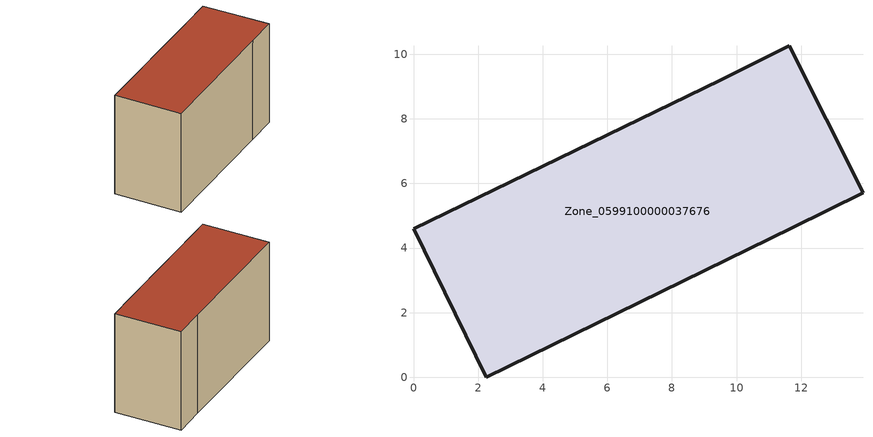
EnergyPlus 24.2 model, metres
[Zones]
Zone_0599100000037676
 floor ground (C_G): 11.73,4.63 2.25,0 0,4.59 9.49,9.2 11.64,10.26 13.91,5.72 z0
 wall outside (C_F): 13.91,5.72 11.64,10.26 9.49,9.2 0,4.59 2.25,0 11.73,4.63 13.91,5.72 z0:7.89
 roof outside (C_R): 2.25,0 11.73,4.63 13.91,5.72 11.64,10.26 9.49,9.2 0,4.59 z7.89
[BUILDING]
Pand.0599100000037676: North Axis=0; Terrain=City; Loads Convergence Tolerance Value=0.04; Temperature Convergence Tolerance Value=0.4; Solar Distribution=FullExterior; Maximum Number of Warmup Days=25; Minimum Number of Warmup Days=1
[Site:Location]
Rotterdam.The.Hague.AP_ZH_NLD Design_Conditions: Latitude=51.96; Longitude=4.45; Time Zone=1; Elevation=-4.5
[SITE:GROUNDTEMPERATURE:BUILDINGSURFACE]
18, 18, 18, 18, 18, 18, 18, 18, 18, 18, 18, 18
[MATERIAL] Thermal Absorptance=0.9; Solar Absorptance=0.7; Visible Absorptance=0.7
Name | Roughness | Thickness | Conductivity | Density | Specific Heat
G.TI.1975-1991 | MediumSmooth | 0.15 | 0.288461 | 540 | 1210
F.TI.1975-1991 | Rough | 0.3 | 0.230769 | 1920 | 840
R.TI.1975-1991 | MediumRough | 0.2 | 0.153846 | 1500 | 1000
[CONSTRUCTION]
C_G: G.TI.1975-1991
C_F: F.TI.1975-1991
C_R: R.TI.1975-1991
[ZONE]
Zone_0599100000037676: Type=1; Multiplier=1; Ceiling Height=Autocalculate; Volume=Autocalculate; Floor Area=autocalculate; Part of Total Floor Area=Yes
[ZONEINFILTRATION:DESIGNFLOWRATE]
Infil_Zone_0599100000037676: Zone or ZoneList or Space or SpaceList=Zone_0599100000037676; Schedule=AlwaysOn; Design Flow Rate Calculation Method=Flow/Area; Flow Rate per Floor Area=0.003; Constant Term Coefficient=1; Temperature Term Coefficient=0; Velocity Term Coefficient=0; Velocity Squared Term Coefficient=0
[HVACTEMPLATE:ZONE:IDEALLOADSAIRSYSTEM]
Zone_0599100000037676: Maximum Heating Supply Air Temperature=50; Minimum Cooling Supply Air Temperature=13; Maximum Heating Supply Air Humidity Ratio=0.0156; Minimum Cooling Supply Air Humidity Ratio=0.0077; Heating Limit=NoLimit; Cooling Limit=NoLimit; Dehumidification Control Type=ConstantSensibleHeatRatio; Cooling Sensible Heat Ratio=0.7; Dehumidification Setpoint=60; Humidification Control Type=None; Humidification Setpoint=30; Outdoor Air Method=None; Outdoor Air Flow Rate per Person=0.00944; Outdoor Air Flow Rate per Zone Floor Area=0; Outdoor Air Flow Rate per Zone=0; Demand Controlled Ventilation Type=None; Outdoor Air Economizer Type=NoEconomizer; Heat Recovery Type=None; Sensible Heat Recovery Effectiveness=0.7; Latent Heat Recovery Effectiveness=0.65
[ZONECONTROL:THERMOSTAT]
ThermostatControl_Zone_0599100000037676: Zone or ZoneList=Zone_0599100000037676; Control Type Schedule=DualSetpointControlType; Control 1=Thermostat_Zone_0599100000037676; Temperature Difference Between Cutout And Setpoint=0
[THERMOSTATSETPOINT:DUALSETPOINT]
Thermostat_Zone_0599100000037676: Heating Setpoint Temperature Schedule=HeatingSetpoint_Zone_0599100000037676; Cooling Setpoint Temperature Schedule=CoolingSetpoint_Zone_0599100000037676
[SCHEDULE:COMPACT]
HeatingSetpoint_Zone_0599100000037676: Through: 12/31, For: AllDays, Until: 24:00, 21
CoolingSetpoint_Zone_0599100000037676: Through: 12/31, For: AllDays, Until: 24:00, 24
DualSetpointControlType: Through: 12/31, For: AllDays, Until: 24:00, 4
AlwaysOn: Through: 12/31, For: AllDays, Until: 24:00, 1
